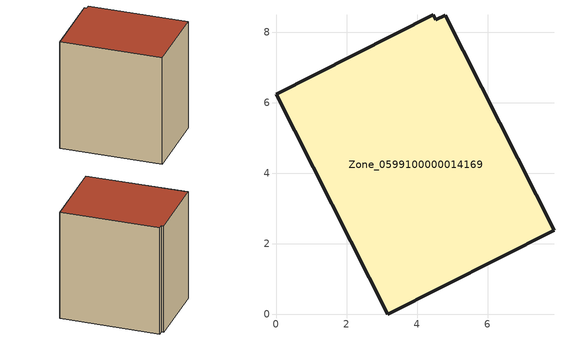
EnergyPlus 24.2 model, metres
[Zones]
Zone_0599100000014169
 floor ground (C_G): 4.8,8.48 7.88,2.38 3.17,0 0,6.24 4.45,8.49 4.54,8.34 z0
 wall outside (C_F): 3.17,0 7.88,2.38 4.8,8.48 4.54,8.34 4.45,8.49 0,6.24 3.17,0 z0:7.79
 roof outside (C_R): 7.88,2.38 4.8,8.48 4.54,8.34 4.45,8.49 0,6.24 3.17,0 z7.79
[BUILDING]
Pand.0599100000014169: North Axis=0; Terrain=City; Loads Convergence Tolerance Value=0.04; Temperature Convergence Tolerance Value=0.4; Solar Distribution=FullExterior; Maximum Number of Warmup Days=25; Minimum Number of Warmup Days=1
[Site:Location]
Rotterdam.The.Hague.AP_ZH_NLD Design_Conditions: Latitude=51.96; Longitude=4.45; Time Zone=1; Elevation=-4.5
[SITE:GROUNDTEMPERATURE:BUILDINGSURFACE]
18, 18, 18, 18, 18, 18, 18, 18, 18, 18, 18, 18
[MATERIAL] Thermal Absorptance=0.9; Solar Absorptance=0.7; Visible Absorptance=0.7
Name | Roughness | Thickness | Conductivity | Density | Specific Heat
G.TC.1946 | MediumSmooth | 0.15 | 1 | 540 | 1210
F.TC.1946 | Rough | 0.3 | 0.857143 | 1920 | 840
R.TC.1946 | MediumRough | 0.2 | 0.909091 | 1500 | 1000
[CONSTRUCTION]
C_G: G.TC.1946
C_F: F.TC.1946
C_R: R.TC.1946
[ZONE]
Zone_0599100000014169: Type=1; Multiplier=1; Ceiling Height=Autocalculate; Volume=Autocalculate; Floor Area=autocalculate; Part of Total Floor Area=Yes
[ZONEINFILTRATION:DESIGNFLOWRATE]
Infil_Zone_0599100000014169: Zone or ZoneList or Space or SpaceList=Zone_0599100000014169; Schedule=AlwaysOn; Design Flow Rate Calculation Method=Flow/Area; Flow Rate per Floor Area=0.003; Constant Term Coefficient=1; Temperature Term Coefficient=0; Velocity Term Coefficient=0; Velocity Squared Term Coefficient=0
[HVACTEMPLATE:ZONE:IDEALLOADSAIRSYSTEM]
Zone_0599100000014169: Maximum Heating Supply Air Temperature=50; Minimum Cooling Supply Air Temperature=13; Maximum Heating Supply Air Humidity Ratio=0.0156; Minimum Cooling Supply Air Humidity Ratio=0.0077; Heating Limit=NoLimit; Cooling Limit=NoLimit; Dehumidification Control Type=ConstantSensibleHeatRatio; Cooling Sensible Heat Ratio=0.7; Dehumidification Setpoint=60; Humidification Control Type=None; Humidification Setpoint=30; Outdoor Air Method=None; Outdoor Air Flow Rate per Person=0.00944; Outdoor Air Flow Rate per Zone Floor Area=0; Outdoor Air Flow Rate per Zone=0; Demand Controlled Ventilation Type=None; Outdoor Air Economizer Type=NoEconomizer; Heat Recovery Type=None; Sensible Heat Recovery Effectiveness=0.7; Latent Heat Recovery Effectiveness=0.65
[ZONECONTROL:THERMOSTAT]
ThermostatControl_Zone_0599100000014169: Zone or ZoneList=Zone_0599100000014169; Control Type Schedule=DualSetpointControlType; Control 1=Thermostat_Zone_0599100000014169; Temperature Difference Between Cutout And Setpoint=0
[THERMOSTATSETPOINT:DUALSETPOINT]
Thermostat_Zone_0599100000014169: Heating Setpoint Temperature Schedule=HeatingSetpoint_Zone_0599100000014169; Cooling Setpoint Temperature Schedule=CoolingSetpoint_Zone_0599100000014169
[SCHEDULE:COMPACT]
HeatingSetpoint_Zone_0599100000014169: Through: 12/31, For: AllDays, Until: 24:00, 21
CoolingSetpoint_Zone_0599100000014169: Through: 12/31, For: AllDays, Until: 24:00, 24
DualSetpointControlType: Through: 12/31, For: AllDays, Until: 24:00, 4
AlwaysOn: Through: 12/31, For: AllDays, Until: 24:00, 1
